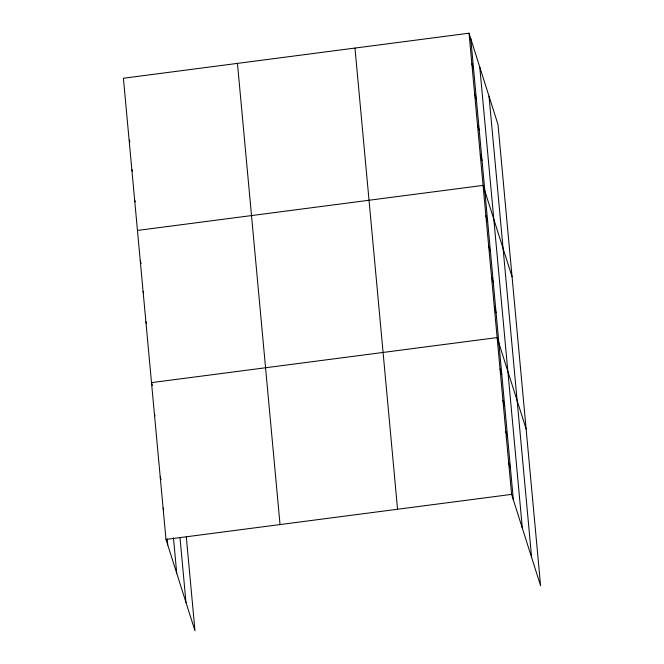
<?xml version="1.0" encoding="UTF-8"?>
<svg xmlns="http://www.w3.org/2000/svg" width="664" height="664" viewBox="0 0 664 664"><rect width="100%" height="100%" fill="white"/><g stroke="black" fill="none" stroke-linecap="round" stroke-linejoin="round"><path stroke-width="1" d="M469.025 33.2L511.612 494.381L540.596 585.748L498.008 124.566L469.025 33.2L123.404 78.252L165.992 539.434L194.975 630.8L186.285 536.719M137.456 230.441L483.077 185.389L512.06 276.755M165.992 539.434L511.612 494.381M471.838 63.636L473.59 69.172M474.644 94.072L476.403 99.617M477.457 124.517L479.217 130.053M480.271 154.953L482.022 160.489M485.89 215.825L487.65 221.369M488.704 246.269L490.455 251.805M491.509 276.705L493.269 282.241M494.323 307.142L496.083 312.678M526.12 428.952L497.137 337.578L151.508 382.63L152.388 385.402M500.034 368.943L501.785 374.479M502.922 400.301L504.681 405.837M505.819 431.658L507.578 437.194M508.715 463.024L510.475 468.56M129.314 140.046L129.903 141.897M131.837 169.561L132.418 171.412M134.643 200.005L135.232 201.848M140.27 260.877L141.15 263.649M143.075 291.313L143.665 293.164M145.889 321.758L146.478 323.6M154.405 413.987L154.994 415.838M160.198 476.71L161.078 479.483M163.095 508.068L163.676 509.919M489.028 96.247L531.615 557.428M479.765 67.064L522.352 528.245M470.784 38.736L513.372 499.917M354.974 48.065L397.562 509.246M237.455 63.387L280.042 524.568M180.01 537.732L185.986 602.472M173.462 537.89L176.732 573.289M167.187 538.902L167.743 544.97"/></g></svg>
